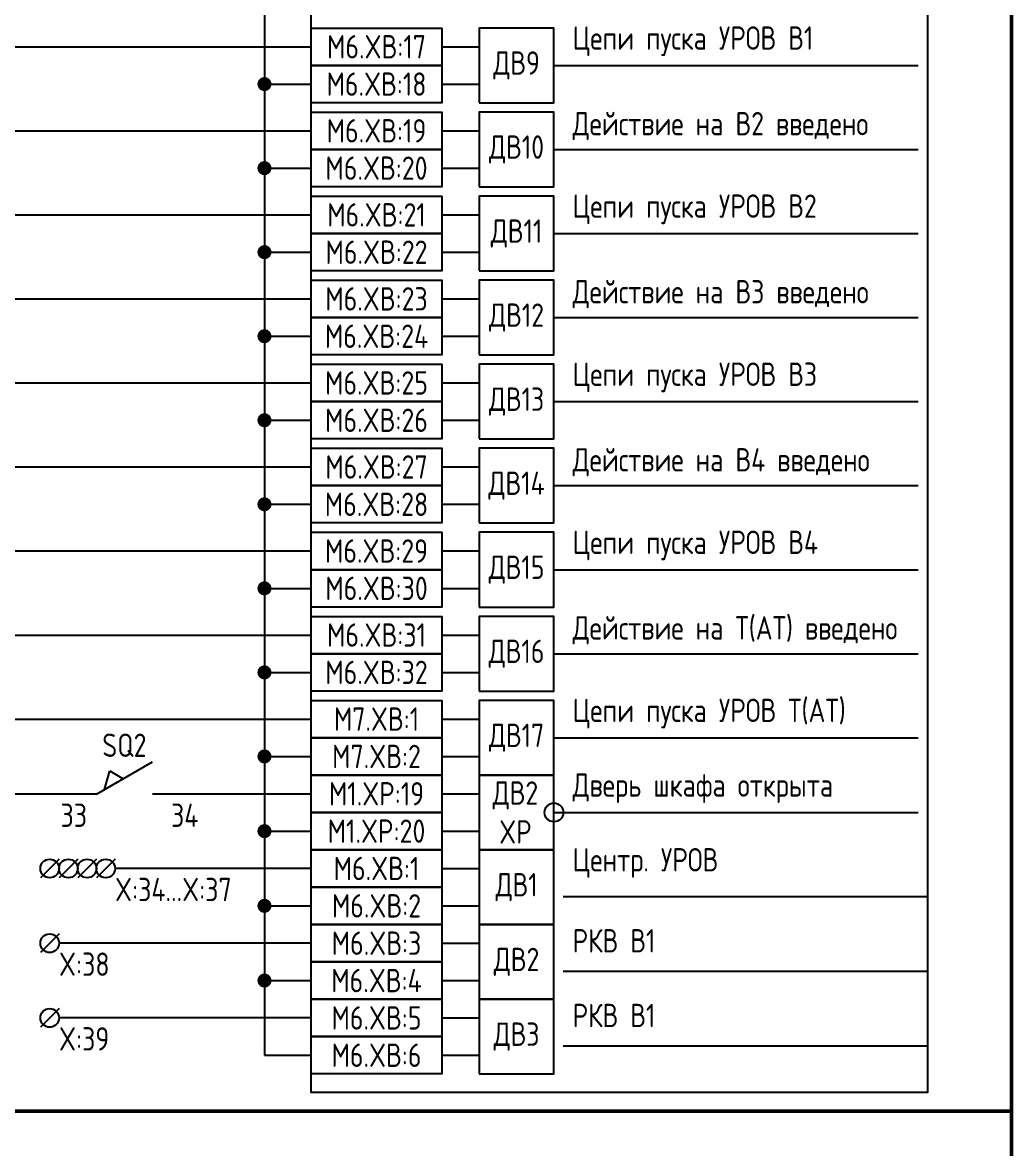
# Model space of a CAD drawing. Header units: millimetres. Extents: x -1102 to 3953, y -90 to 618.
# Drawn here: x 309.1 to 415, y 56 to 176.6 of the extents above; entities that cross this region are included whole.
import ezdxf

# ---------------------------------------------------------------- set-up
doc = ezdxf.new("R2010")
doc.units = ezdxf.units.MM
doc.styles.add('Gost_type_A', font='GOST_A.TTF')

# ---------------------------------------------------------------- blocks, each defined once
blk = doc.blocks.new('Формат_А3')
at = {"lineweight": 50}
blk.add_lwpolyline([(-400, 292), (-5, 292), (-5, 5), (-400, 5)], close=True, dxfattribs=at)
blk = doc.blocks.new('Штамп большой нижний')
at = {"lineweight": 50}
blk.add_lwpolyline([(-120, 55), (0, 55), (0, 40), (-120, 40)], close=True, dxfattribs=at)
blk = doc.blocks.new('POINT')
at = {"const_width": 0.75}
blk.add_lwpolyline([(-0.375, 0, 1), (0.375, 0, 1)], format="xyb", close=True, dxfattribs=at)

msp = doc.modelspace()

# ---------------------------------------------------------------- linework, layer by layer
for p, q in [((335, 276), (335, 66)), ((304, 174), (340, 174)), ((354, 174), (358, 174)), ((366, 172), (405, 172)), ((335, 170), (340, 170)), ((354, 170), (358, 170)), ((283, 165), (340, 165)), ((354, 165), (358, 165)), ((366, 163), (405, 163)), ((335, 161), (340, 161)), ((354, 161), (358, 161)), ((304, 156), (340, 156)), ((354, 156), (358, 156)), ((366, 154), (405, 154)), ((335, 152), (340, 152)), ((354, 152), (358, 152)), ((283, 147), (340, 147)), ((354, 147), (358, 147)), ((366, 145), (405, 145)), ((335, 143), (340, 143)), ((354, 143), (358, 143)), ((304, 138), (340, 138)), ((354, 138), (358, 138)), ((366, 136), (405, 136)), ((335, 134), (340, 134)), ((354, 134), (358, 134)), ((283, 129), (340, 129)), ((354, 129), (358, 129)), ((366, 127), (405, 127)), ((335, 125), (340, 125)), ((354, 125), (358, 125)), ((304, 120), (340, 120)), ((354, 120), (358, 120)), ((366, 118), (405, 118)), ((335, 116), (340, 116)), ((354, 116), (358, 116)), ((283, 111), (340, 111)), ((354, 111), (358, 111)), ((366, 109), (405, 109)), ((335, 107), (340, 107)), ((354, 107), (358, 107)), ((304, 102), (340, 102)), ((354, 102), (358, 102)), ((366, 100), (405, 100)), ((335, 98), (340, 98)), ((354, 98), (358, 98)), ((317, 93.95), (323, 97.42)), ((317.87, 94.45), (318.43, 96.44)), ((318.43, 96.44), (319.87, 95.61)), ((317, 93.95), (281, 93.95)), ((323, 94), (340, 94)), ((354, 94), (358, 94)), ((366, 92), (405, 92)), ((335, 90), (340, 90)), ((354, 90), (358, 90)), ((313, 87), (311, 85)), ((315, 87), (313, 85)), ((317, 87), (315, 85)), ((319, 87), (317, 85)), ((340, 86), (319, 86)), ((354, 86), (358, 86)), ((335, 82), (340, 82)), ((354, 82), (358, 82)), ((367, 83), (406, 83)), ((313, 79), (311, 77)), ((340, 78), (313, 78)), ((354, 78), (358, 78)), ((367, 75), (406, 75)), ((335, 74), (340, 74)), ((354, 74), (358, 74)), ((313, 71), (311, 69)), ((340, 70), (313, 70)), ((354, 70), (358, 70)), ((367, 67), (406, 67)), ((335, 66), (340, 66)), ((354, 66), (358, 66))]:
    msp.add_line(p, q)
for points in [[(340, 231), (406, 231), (406, 62), (340, 62)], [(340, 176), (354, 176), (354, 172), (340, 172)], [(340, 172), (354, 172), (354, 168), (340, 168)], [(340, 167), (354, 167), (354, 163), (340, 163)], [(340, 163), (354, 163), (354, 159), (340, 159)], [(340, 158), (354, 158), (354, 154), (340, 154)], [(340, 154), (354, 154), (354, 150), (340, 150)], [(340, 149), (354, 149), (354, 145), (340, 145)], [(340, 145), (354, 145), (354, 141), (340, 141)], [(340, 140), (354, 140), (354, 136), (340, 136)], [(340, 136), (354, 136), (354, 132), (340, 132)], [(340, 131), (354, 131), (354, 127), (340, 127)], [(340, 127), (354, 127), (354, 123), (340, 123)], [(340, 122), (354, 122), (354, 118), (340, 118)], [(340, 118), (354, 118), (354, 114), (340, 114)], [(340, 113), (354, 113), (354, 109), (340, 109)], [(340, 109), (354, 109), (354, 105), (340, 105)], [(340, 104), (354, 104), (354, 100), (340, 100)], [(340, 100), (354, 100), (354, 96), (340, 96)], [(340, 96), (354, 96), (354, 92), (340, 92)], [(340, 92), (354, 92), (354, 88), (340, 88)], [(340, 88), (354, 88), (354, 84), (340, 84)], [(340, 84), (354, 84), (354, 80), (340, 80)], [(340, 80), (354, 80), (354, 76), (340, 76)], [(340, 76), (354, 76), (354, 72), (340, 72)], [(340, 72), (354, 72), (354, 68), (340, 68)], [(340, 68), (354, 68), (354, 64), (340, 64)]]:
    msp.add_lwpolyline(points, close=True)
at = {"ltscale": 4}
for points in [[(358, 168), (366, 168), (366, 176), (358, 176)], [(358, 159), (366, 159), (366, 167), (358, 167)], [(358, 150), (366, 150), (366, 158), (358, 158)], [(358, 141), (366, 141), (366, 149), (358, 149)], [(358, 132), (366, 132), (366, 140), (358, 140)], [(358, 123), (366, 123), (366, 131), (358, 131)], [(358, 114), (366, 114), (366, 122), (358, 122)], [(358, 105), (366, 105), (366, 113), (358, 113)], [(358, 96), (366, 96), (366, 104), (358, 104)], [(358, 88), (366, 88), (366, 96), (358, 96)], [(358, 80), (366, 80), (366, 88), (358, 88)], [(358, 72), (366, 72), (366, 80), (358, 80)], [(358, 64), (366, 64), (366, 72), (358, 72)]]:
    msp.add_lwpolyline(points, close=True, dxfattribs=at)
for centre in [(366, 92), (312, 86), (314, 86), (316, 86), (318, 86), (312, 78), (312, 70)]:
    msp.add_circle(centre, 1)

# ---------------------------------------------------------------- block references
for name, p in [('Формат_А3', (420, 0)), ('POINT', (335, 170)), ('POINT', (335, 161)), ('POINT', (335, 152)), ('POINT', (335, 143)), ('POINT', (335, 134)), ('POINT', (335, 125)), ('POINT', (335, 116)), ('POINT', (335, 107)), ('POINT', (335, 98)), ('POINT', (335, 90)), ('POINT', (335, 82)), ('POINT', (335, 74)), ('Штамп большой нижний', (415, 5))]:
    msp.add_blockref(name, p)

# ---------------------------------------------------------------- texts
at = {"char_height": 2.5, "style": 'Gost_type_A'}
for s, insert, width, attachment_point in [('Цепи пуска УРОВ В1', (368, 173), 27.8465, 7), ('M6.XВ:17', (347, 174), 14, 5), ('ДВ9', (362, 172), 7.9998, 5), ('M6.XВ:18', (347, 170), 14, 5), ('Действие на В2 введено', (368, 164), 39.1584, 7), ('M6.XВ:19', (347, 165), 14, 5), ('ДВ10', (362, 163), 7.9998, 5), ('M6.XВ:20', (347, 161), 14, 5), ('Цепи пуска УРОВ В2', (368, 155), 27.8465, 7), ('M6.XВ:21', (347, 156), 14, 5), ('ДВ11', (362, 154), 7.9998, 5), ('M6.XВ:22', (347, 152), 14, 5), ('Действие на В3 введено', (368, 146), 36.4793, 7), ('M6.XВ:23', (347, 147), 14, 5), ('ДВ12', (362, 145), 7.9998, 5), ('M6.XВ:24', (347, 143), 14, 5), ('Цепи пуска УРОВ В3', (368, 137), 27.8465, 7), ('M6.XВ:25', (347, 138), 14, 5), ('ДВ13', (362, 136), 7.9998, 5), ('M6.XВ:26', (347, 134), 14, 5), ('M6.XВ:27', (347, 129), 14, 5), ('Действие на В4 введено', (368, 128), 35.3878, 7), ('ДВ14', (362, 127), 7.9998, 5), ('M6.XВ:28', (347, 125), 14, 5), ('Цепи пуска УРОВ В4', (368, 119), 27.8465, 7), ('M6.XВ:29', (347, 120), 14, 5), ('ДВ15', (362, 118), 7.9998, 5), ('M6.XВ:30', (347, 116), 14, 5), ('M6.XВ:31', (347, 111), 14, 5), ('Действие на Т(АТ) введено', (368, 110), 40.0514, 7), ('ДВ16', (362, 109), 7.9998, 5), ('M6.XВ:32', (347, 107), 14, 5), ('Цепи пуска УРОВ Т(АТ)', (368, 101), 35.7119, 7), ('M7.XВ:1', (347, 102), 14, 5), ('ДВ17', (362, 100), 7.9998, 5), ('SQ2', (320, 97.95), 10, 8), ('M7.XВ:2', (347, 98), 14, 5), ('ДВ2 XP', (361.88, 92), 7.7588, 5), ('Дверь шкафа открыта', (368, 93), 37, 7), ('M1.XP:19', (347, 94), 14, 5), ('33', (316, 92.95), 6, 3), ('34', (325, 92.95), 6, 1), ('M1.XP:20', (347, 90), 14, 5), ('Центр. УРОВ  ', (368, 85), 29.668, 7), ('M6.XВ:1', (347, 86), 14, 5), ('ДВ1', (362, 84), 7.9998, 5), ('M6.XВ:2', (347, 82), 14, 5), ('M6.XВ:3', (347, 78), 14, 5), ('РКВ В1', (368, 77), 30.6324, 7), ('ДВ2', (362, 76), 7.9998, 5), ('M6.XВ:4', (347, 74), 14, 5), ('M6.XВ:5', (347, 70), 14, 5), ('РКВ В1', (368, 69), 30.6324, 7), ('ДВ3', (362, 68), 7.9998, 5), ('M6.XВ:6', (347, 66), 14, 5)]:
    msp.add_mtext(s, dxfattribs=dict(at, insert=insert, width=width, attachment_point=attachment_point))
at = {"char_height": 2.5, "width": 8, "attachment_point": 1, "line_spacing_factor": 0.9, "style": 'Gost_type_A'}
for s, insert in [('X:34...X:37', (319, 85)), ('X:38', (313, 77)), ('X:39', (313, 69))]:
    msp.add_mtext(s, dxfattribs=dict(at, insert=insert))

doc.saveas('drawing.dxf')
